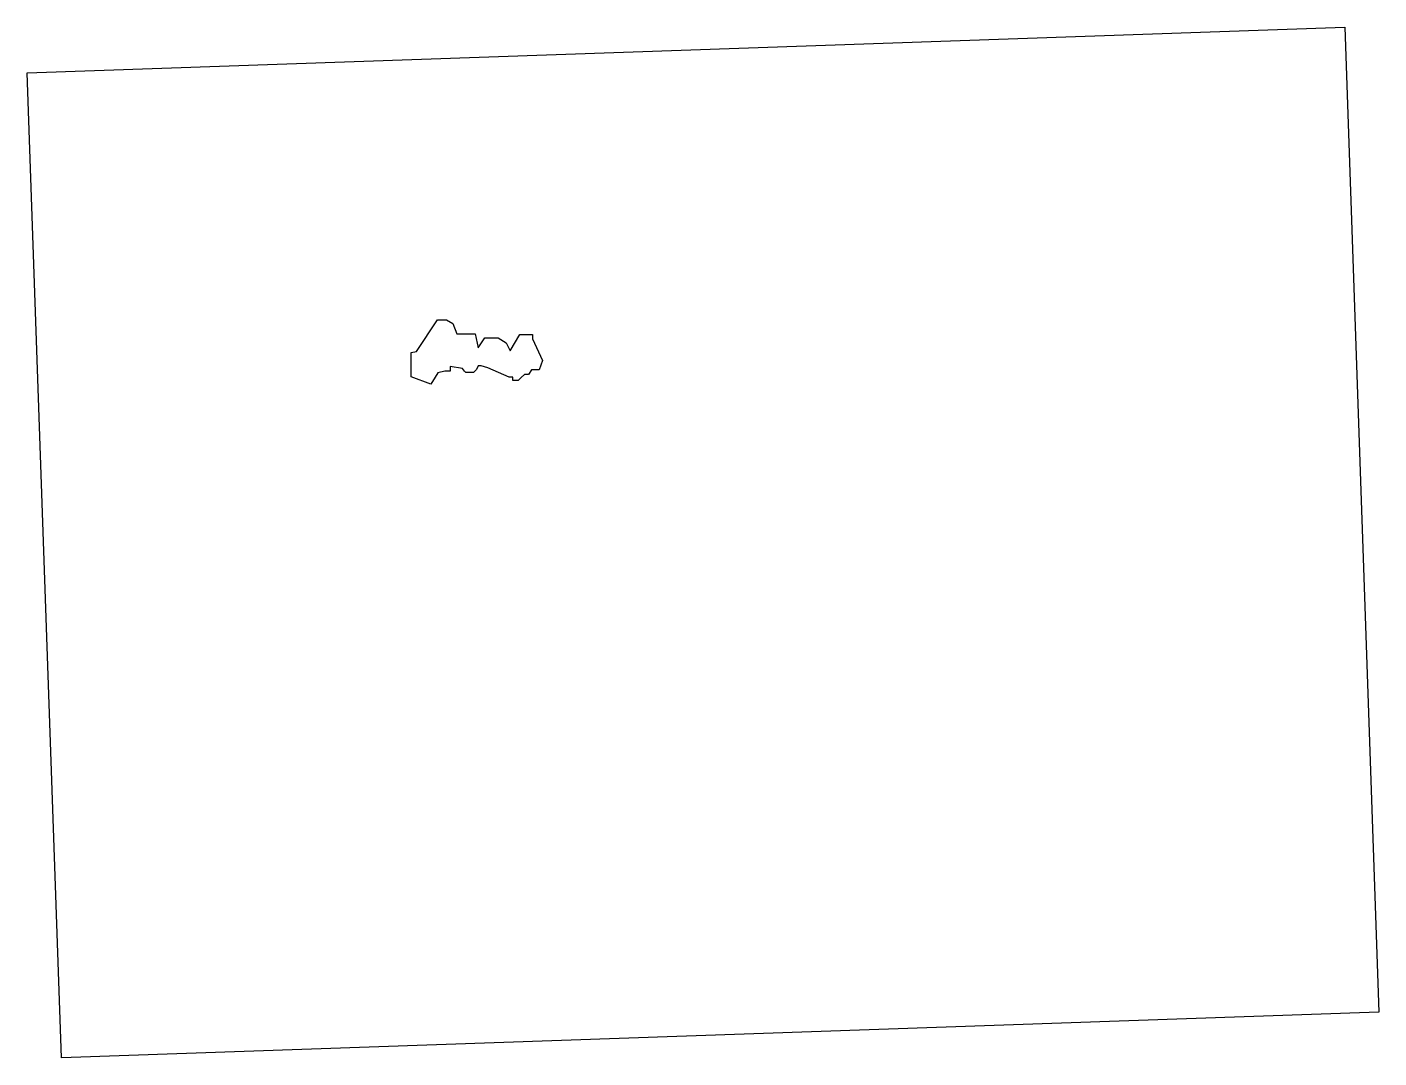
# Model space of a CAD drawing. Header units: millimetres. Extents: x -432 to 484, y -425 to 274.
import ezdxf

# ---------------------------------------------------------------- set-up
doc = ezdxf.new("R2010")
doc.units = ezdxf.units.MM
picture_1 = doc.add_image_def('image1.jpg', size_in_pixel=(4140, 3096))

msp = doc.modelspace()

# ---------------------------------------------------------------- linework, layer by layer
msp.add_lwpolyline([(-153.85, 75.59), (-147.89, 75.59), (-143.53, 73.07), (-140.77, 66.07), (-128.27, 66.07), (-126.32, 56.77), (-121.84, 63.54), (-112.89, 63.54), (-107.27, 60.1), (-104.63, 54.71), (-98.2, 65.61), (-89.6, 65.61), (-89.6, 62.86), (-82.83, 48.17), (-85.01, 41.86), (-90.17, 41.86), (-92.35, 38.53), (-94.99, 38.53), (-97.17, 36.46), (-99.35, 34.51), (-101.19, 34.51), (-102.91, 34.51), (-102.91, 36.81), (-105.43, 36.81), (-119.77, 43), (-124.25, 44.38), (-126.32, 44.38), (-127.58, 41.97), (-129.53, 39.91), (-130.45, 39.91), (-132.51, 39.91), (-134.69, 39.91), (-135.72, 40.94), (-136.99, 42.66), (-145.25, 43.92), (-145.25, 40.82), (-149.04, 40.82), (-153.63, 39.68), (-155.58, 36.81), (-158.33, 32.1), (-171.64, 37.04), (-171.64, 53.56), (-168.2, 54.25), (-153.85, 75.59)])

# ---------------------------------------------------------------- pictures from other files: only their frames are drawn
image = msp.add_image(picture_1, insert=(-408.8, -424.67), size_in_units=(893.4, 668.1), rotation=1.99353)
image.dxf.flags = 7

doc.saveas('drawing.dxf')
